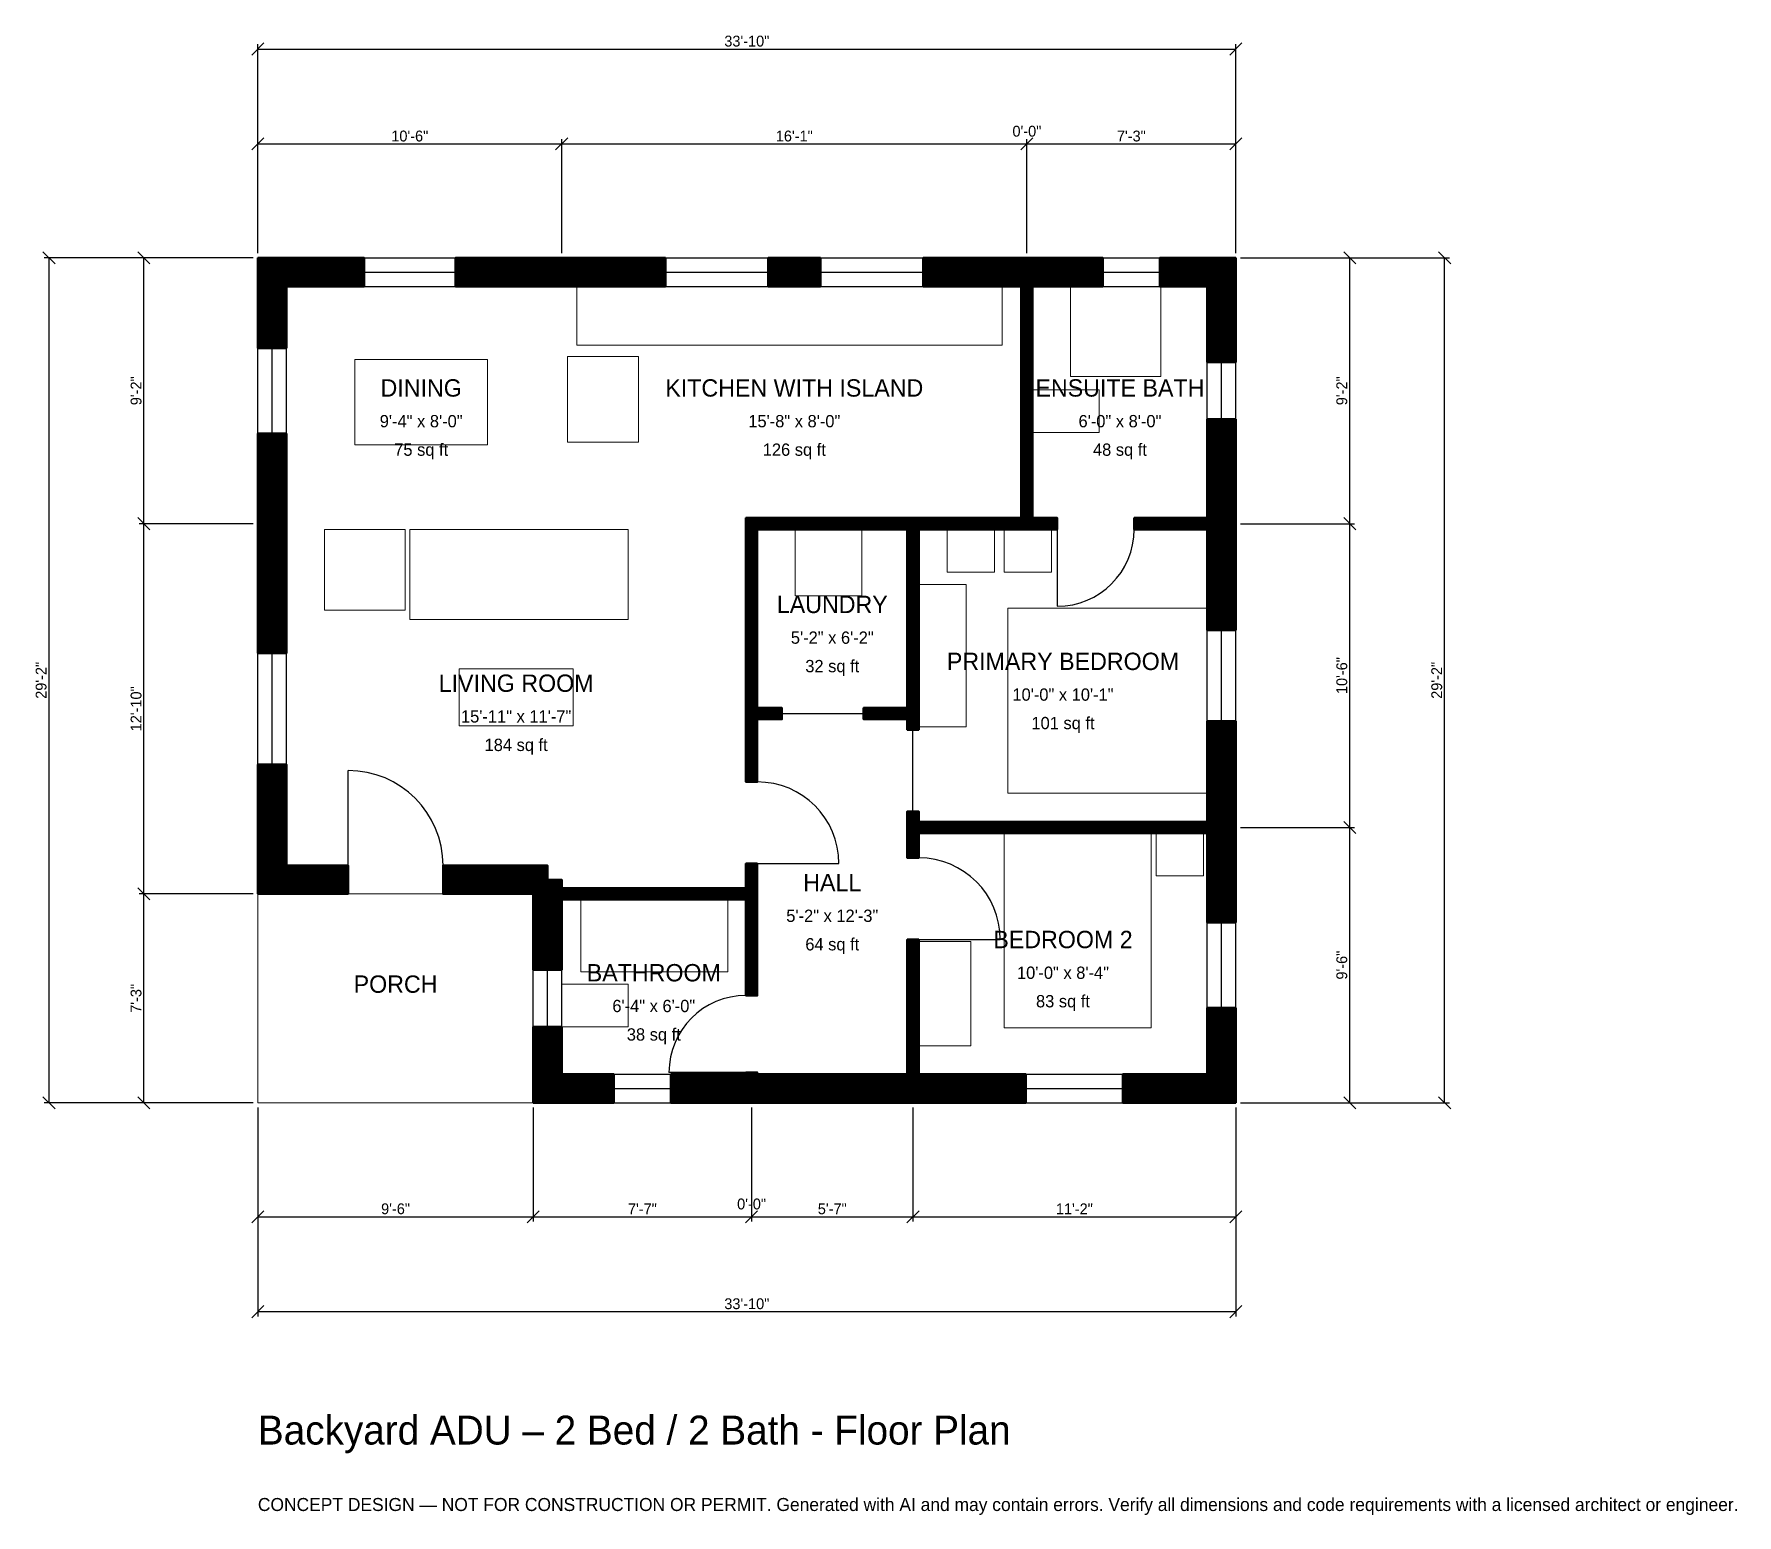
# Model space of a CAD drawing. Header units: inches. Extents: x -93 to 613, y -171 to 443.
import ezdxf
from ezdxf.enums import TextEntityAlignment as Align

# ---------------------------------------------------------------- set-up
doc = ezdxf.new("R2010")
doc.units = ezdxf.units.IN
doc.header["$MEASUREMENT"] = 0
doc.linetypes.add('DASHED', pattern=[0.6, 0.5, -0.1])
for name, color, linetype, lineweight in [('A-ANNO-DIMS', 1, 'Continuous', 13), ('A-ANNO-TEXT', 7, 'Continuous', 18), ('A-AREA-IDEN', 7, 'Continuous', 18), ('A-DOOR', 2, 'Continuous', 25), ('A-FLOR-FIXT', 9, 'Continuous', 13), ('A-FURN', 9, 'Continuous', 13), ('A-GLAZ', 4, 'Continuous', 25), ('A-SITE-PAVE', 8, 'Continuous', 13), ('A-WALL', 7, 'Continuous', 50), ('A-WALL-PATT', 8, 'Continuous', 13)]:
    doc.layers.add(name, color=color, linetype=linetype, lineweight=lineweight)
doc.dimstyles.new('PLAN', dxfattribs={"dimtxt": 4.5, "dimasz": 3, "dimexe": 2, "dimexo": 2, "dimgap": 1, "dimtad": 1, "dimdec": 0, "dimlunit": 4, "dimtsz": 2.5, "dimcen": 2.5, "dimclrd": 1, "dimclre": 1, "dimazin": 3, "dimtfac": 1, "dimtmove": 0, "dimatfit": 3})

msp = doc.modelspace()

# ---------------------------------------------------------------- hatches: boundary and pattern name
at = {"layer": 'A-WALL-PATT'}
h = msp.add_hatch(dxfattribs=at)
h.set_pattern_fill('ANSI31', color=8, scale=0.8)
h.paths.add_polyline_path([(269.2913, 0), (269.2913, 0), (265.748, 0), (210.6299, 0), (207.0866, 0), (207.0866, 0), (202.3622, 0), (202.3622, 0), (198.8189, 0), (171.2598, 0), (171.2598, 11.811), (198.8189, 11.811), (202.3622, 11.811), (202.3622, 12.5984), (207.0866, 12.5984), (207.0866, 11.811), (210.6299, 11.811), (265.748, 11.811), (269.2913, 11.811), (269.2913, 67.7165), (274.0157, 67.7165), (274.0157, 11.811), (277.5591, 11.811), (318.5039, 11.811), (318.5039, 0), (277.5591, 0), (274.0157, 0), (274.0157, 0), (269.2913, 0)])
h.paths.add_polyline_path([(125.9843, 0), (125.9843, 0), (114.1732, 0), (114.1732, 0), (114.1732, 0), (114.1732, 11.811), (114.1732, 11.811), (114.1732, 31.4961), (125.9843, 31.4961), (125.9843, 11.811), (147.6378, 11.811), (147.6378, 0), (125.9843, 0)])
h.paths.add_polyline_path([(114.1732, 84.252), (114.1732, 84.252), (114.1732, 86.6141), (111.811, 86.6141), (111.811, 86.6142), (76.7717, 86.6142), (76.7717, 98.4252), (120.0787, 98.4252), (120.0787, 92.5197), (125.9843, 92.5197), (125.9843, 88.9764), (202.3622, 88.9764), (202.3622, 88.9764), (202.3622, 99.2126), (207.0866, 99.2126), (207.0866, 84.252), (207.0866, 84.252), (207.0866, 44.4882), (202.3622, 44.4882), (202.3622, 84.252), (125.9843, 84.252), (125.9843, 55.1181), (114.1732, 55.1181), (114.1732, 84.252)])
h.paths.add_polyline_path([(11.811, 86.6142), (11.811, 86.6141), (0, 86.6141), (0, 86.6141), (0, 86.6142), (0, 86.6142), (0, 98.4252), (0, 98.4252), (0, 140.3543), (11.811, 140.3543), (11.811, 98.4252), (37.4016, 98.4252), (37.4016, 86.6142), (11.811, 86.6142)])
h.paths.add_polyline_path([(0, 234.252), (0, 246.063), (0, 277.5591), (11.811, 277.5591), (11.811, 246.063), (11.811, 234.252), (11.811, 186.4173), (0, 186.4173), (0, 234.252)])
h.paths.add_polyline_path([(0, 338.5827), (0, 338.5827), (0, 350.3937), (0, 350.3937), (0, 350.3937), (0, 350.3937), (11.811, 350.3937), (11.811, 350.3937), (44.0945, 350.3937), (44.0945, 338.5827), (11.811, 338.5827), (11.811, 312.9921), (0, 312.9921), (0, 338.5827)])
h.paths.add_polyline_path([(120.0787, 350.3937), (131.8898, 350.3937), (169.0289, 350.3937), (169.0289, 338.5827), (131.8898, 338.5827), (120.0787, 338.5827), (81.8898, 338.5827), (81.8898, 350.3937), (120.0787, 350.3937)])
h.paths.add_polyline_path([(233.3333, 350.3937), (233.3333, 338.5827), (211.5486, 338.5827), (211.5486, 350.3937), (233.3333, 350.3937)])
h.paths.add_polyline_path([(312.9921, 350.3937), (316.5354, 350.3937), (316.5354, 350.3937), (321.2598, 350.3937), (321.2598, 350.3937), (324.8031, 350.3937), (350.3937, 350.3937), (350.3937, 338.5827), (324.8031, 338.5827), (321.2598, 338.5827), (321.2598, 242.5197), (331.4961, 242.5197), (331.4961, 237.7953), (321.2598, 237.7953), (316.5354, 237.7953), (316.5354, 237.7953), (274.0157, 237.7953), (274.0157, 163.7795), (274.0157, 159.0551), (274.0157, 154.7244), (269.2913, 154.7244), (269.2913, 159.0551), (251.1811, 159.0551), (251.1811, 163.7795), (269.2913, 163.7795), (269.2913, 237.7953), (207.0866, 237.7953), (207.0866, 163.7795), (217.3228, 163.7795), (217.3228, 159.0551), (207.0866, 159.0551), (207.0866, 133.0709), (202.3622, 133.0709), (202.3622, 159.0551), (202.3622, 163.7795), (202.3622, 237.7953), (202.3622, 242.5197), (207.0866, 242.5197), (269.2913, 242.5197), (274.0157, 242.5197), (316.5354, 242.5197), (316.5354, 242.5197), (316.5354, 338.5827), (312.9921, 338.5827), (275.853, 338.5827), (275.853, 350.3937), (312.9921, 350.3937)])
h.paths.add_polyline_path([(393.7008, 350.3937), (393.7008, 350.3937), (405.5118, 350.3937), (405.5118, 350.3937), (405.5118, 350.3937), (405.5118, 338.5827), (405.5118, 338.5827), (405.5118, 307.0866), (393.7008, 307.0866), (393.7008, 338.5827), (374.0157, 338.5827), (374.0157, 350.3937), (393.7008, 350.3937)])
h.paths.add_polyline_path([(405.5118, 246.063), (405.5118, 242.5197), (405.5118, 242.5197), (405.5118, 237.7953), (405.5118, 237.7953), (405.5118, 234.252), (405.5118, 196.063), (393.7008, 196.063), (393.7008, 234.252), (393.7008, 237.7953), (363.3858, 237.7953), (363.3858, 242.5197), (393.7008, 242.5197), (393.7008, 246.063), (393.7008, 283.4646), (405.5118, 283.4646), (405.5118, 246.063)])
h.paths.add_polyline_path([(405.5118, 120.0787), (405.5118, 116.5354), (405.5118, 116.5354), (405.5118, 111.811), (405.5118, 111.811), (405.5118, 108.2677), (405.5118, 74.8031), (393.7008, 74.8031), (393.7008, 108.2677), (393.7008, 111.811), (274.0157, 111.811), (274.0157, 101.5748), (269.2913, 101.5748), (269.2913, 111.811), (269.2913, 116.5354), (269.2913, 120.8661), (274.0157, 120.8661), (274.0157, 116.5354), (393.7008, 116.5354), (393.7008, 120.0787), (393.7008, 158.2677), (405.5118, 158.2677), (405.5118, 120.0787)])
h.paths.add_polyline_path([(405.5118, 11.811), (405.5118, 11.811), (405.5118, 0), (405.5118, 0), (405.5118, 0), (393.7008, 0), (393.7008, 0), (358.6614, 0), (358.6614, 11.811), (393.7008, 11.811), (393.7008, 39.3701), (405.5118, 39.3701), (405.5118, 11.811)])

# ---------------------------------------------------------------- linework, layer by layer
at = {"layer": 'A-DOOR'}
for p, q in [((331.4961, 237.7953), (331.4961, 205.9055)), ((217.3228, 161.4173), (251.1811, 161.4173)), ((271.6535, 120.8661), (271.6535, 154.7244)), ((37.4016, 98.4252), (37.4016, 137.7953)), ((207.0866, 99.2126), (240.9449, 99.2126)), ((274.0157, 67.7165), (307.874, 67.7165)), ((202.3622, 12.5984), (170.4724, 12.5984))]:
    msp.add_line(p, q, dxfattribs=at)
for centre, radius, start, end in [((331.4961, 237.7953), 31.8898, 270, 360), ((37.4016, 98.4252), 39.3701, 0, 90), ((207.0866, 99.2126), 33.8583, 0, 90), ((274.0157, 67.7165), 33.8583, 0, 90), ((202.3622, 12.5984), 31.8898, 90, 180)]:
    msp.add_arc(centre, radius, start, end, dxfattribs=at)
at = {"layer": 'A-FLOR-FIXT'}
for points in [[(132.2835, 314.1732), (308.6614, 314.1732), (308.6614, 338.5827), (132.2835, 338.5827)], [(337.0079, 301.1811), (374.4094, 301.1811), (374.4094, 338.5827), (337.0079, 338.5827)], [(321.2598, 277.9528), (348.8189, 277.9528), (348.8189, 295.6693), (321.2598, 295.6693)], [(133.8583, 54.3307), (194.8819, 54.3307), (194.8819, 84.252), (133.8583, 84.252)], [(125.9843, 31.4961), (153.5433, 31.4961), (153.5433, 49.2126), (125.9843, 49.2126)]]:
    msp.add_lwpolyline(points, close=True, dxfattribs=at)
at = {"layer": 'A-FURN'}
for points in [[(40.1575, 272.8346), (95.2756, 272.8346), (95.2756, 308.2677), (40.1575, 308.2677)], [(128.3465, 274.0157), (157.874, 274.0157), (157.874, 309.4488), (128.3465, 309.4488)], [(27.5591, 204.3307), (61.0236, 204.3307), (61.0236, 237.7953), (27.5591, 237.7953)], [(62.9921, 200.3937), (153.5433, 200.3937), (153.5433, 237.7953), (62.9921, 237.7953)], [(222.8346, 210.2362), (250.3937, 210.2362), (250.3937, 237.7953), (222.8346, 237.7953)], [(285.8268, 220.0787), (305.5118, 220.0787), (305.5118, 237.7953), (285.8268, 237.7953)], [(309.4488, 220.0787), (329.1339, 220.0787), (329.1339, 237.7953), (309.4488, 237.7953)], [(274.0157, 155.9055), (293.7008, 155.9055), (293.7008, 214.9606), (274.0157, 214.9606)], [(311.0236, 128.3465), (393.7008, 128.3465), (393.7008, 205.1181), (311.0236, 205.1181)], [(83.4646, 156.2992), (130.7087, 156.2992), (130.7087, 179.9213), (83.4646, 179.9213)], [(309.4488, 31.1024), (370.4724, 31.1024), (370.4724, 111.811), (309.4488, 111.811)], [(372.4409, 94.0945), (392.126, 94.0945), (392.126, 111.811), (372.4409, 111.811)], [(274.0157, 23.622), (295.6693, 23.622), (295.6693, 66.9291), (274.0157, 66.9291)]]:
    msp.add_lwpolyline(points, close=True, dxfattribs=at)
at = {"layer": 'A-GLAZ'}
for p, q in [((44.0945, 350.3937), (81.8898, 350.3937)), ((169.0289, 350.3937), (211.5486, 350.3937)), ((233.3333, 350.3937), (275.853, 350.3937)), ((350.3937, 350.3937), (374.0157, 350.3937)), ((44.0945, 344.4882), (81.8898, 344.4882)), ((169.0289, 344.4882), (211.5486, 344.4882)), ((233.3333, 344.4882), (275.853, 344.4882)), ((350.3937, 344.4882), (374.0157, 344.4882)), ((44.0945, 338.5827), (81.8898, 338.5827)), ((169.0289, 338.5827), (211.5486, 338.5827)), ((233.3333, 338.5827), (275.853, 338.5827)), ((350.3937, 338.5827), (374.0157, 338.5827)), ((0, 277.5591), (0, 312.9921)), ((5.9055, 277.5591), (5.9055, 312.9921)), ((11.811, 277.5591), (11.811, 312.9921)), ((393.7008, 283.4646), (393.7008, 307.0866)), ((399.6063, 283.4646), (399.6063, 307.0866)), ((405.5118, 283.4646), (405.5118, 307.0866)), ((393.7008, 158.2677), (393.7008, 196.063)), ((399.6063, 158.2677), (399.6063, 196.063)), ((405.5118, 158.2677), (405.5118, 196.063)), ((0, 140.3543), (0, 186.4173)), ((5.9055, 140.3543), (5.9055, 186.4173)), ((11.811, 140.3543), (11.811, 186.4173)), ((393.7008, 39.3701), (393.7008, 74.8031)), ((399.6063, 39.3701), (399.6063, 74.8031)), ((405.5118, 39.3701), (405.5118, 74.8031)), ((114.1732, 31.4961), (114.1732, 55.1181)), ((120.0787, 31.4961), (120.0787, 55.1181)), ((125.9843, 31.4961), (125.9843, 55.1181)), ((147.6378, 11.811), (171.2598, 11.811)), ((318.5039, 11.811), (358.6614, 11.811)), ((147.6378, 5.9055), (171.2598, 5.9055)), ((147.6378, 0), (171.2598, 0)), ((318.5039, 5.9055), (358.6614, 5.9055)), ((318.5039, 0), (358.6614, 0))]:
    msp.add_line(p, q, dxfattribs=at)
at = {"layer": 'A-SITE-PAVE', "linetype": 'DASHED'}
msp.add_lwpolyline([(0, 0), (114.1732, 0), (114.1732, 86.6142), (0, 86.6142)], close=True, dxfattribs=at)
at = {"layer": 'A-WALL'}
for points in [[(0, 338.5827), (0, 338.5827), (0, 350.3937), (0, 350.3937), (0, 350.3937), (0, 350.3937), (11.811, 350.3937), (11.811, 350.3937), (44.0945, 350.3937), (44.0945, 338.5827), (11.811, 338.5827), (11.811, 312.9921), (0, 312.9921), (0, 338.5827)], [(120.0787, 350.3937), (131.8898, 350.3937), (169.0289, 350.3937), (169.0289, 338.5827), (131.8898, 338.5827), (120.0787, 338.5827), (81.8898, 338.5827), (81.8898, 350.3937), (120.0787, 350.3937)], [(312.9921, 350.3937), (316.5354, 350.3937), (316.5354, 350.3937), (321.2598, 350.3937), (321.2598, 350.3937), (324.8031, 350.3937), (350.3937, 350.3937), (350.3937, 338.5827), (324.8031, 338.5827), (321.2598, 338.5827), (321.2598, 242.5197), (331.4961, 242.5197), (331.4961, 237.7953), (321.2598, 237.7953), (316.5354, 237.7953), (316.5354, 237.7953), (274.0157, 237.7953), (274.0157, 163.7795), (274.0157, 159.0551), (274.0157, 154.7244), (269.2913, 154.7244), (269.2913, 159.0551), (251.1811, 159.0551), (251.1811, 163.7795), (269.2913, 163.7795), (269.2913, 237.7953), (207.0866, 237.7953), (207.0866, 163.7795), (217.3228, 163.7795), (217.3228, 159.0551), (207.0866, 159.0551), (207.0866, 133.0709), (202.3622, 133.0709), (202.3622, 159.0551), (202.3622, 163.7795), (202.3622, 237.7953), (202.3622, 242.5197), (207.0866, 242.5197), (269.2913, 242.5197), (274.0157, 242.5197), (316.5354, 242.5197), (316.5354, 242.5197), (316.5354, 338.5827), (312.9921, 338.5827), (275.853, 338.5827), (275.853, 350.3937), (312.9921, 350.3937)], [(233.3333, 350.3937), (233.3333, 338.5827), (211.5486, 338.5827), (211.5486, 350.3937), (233.3333, 350.3937)], [(393.7008, 350.3937), (393.7008, 350.3937), (405.5118, 350.3937), (405.5118, 350.3937), (405.5118, 350.3937), (405.5118, 338.5827), (405.5118, 338.5827), (405.5118, 307.0866), (393.7008, 307.0866), (393.7008, 338.5827), (374.0157, 338.5827), (374.0157, 350.3937), (393.7008, 350.3937)], [(405.5118, 246.063), (405.5118, 242.5197), (405.5118, 242.5197), (405.5118, 237.7953), (405.5118, 237.7953), (405.5118, 234.252), (405.5118, 196.063), (393.7008, 196.063), (393.7008, 234.252), (393.7008, 237.7953), (363.3858, 237.7953), (363.3858, 242.5197), (393.7008, 242.5197), (393.7008, 246.063), (393.7008, 283.4646), (405.5118, 283.4646), (405.5118, 246.063)], [(0, 234.252), (0, 246.063), (0, 277.5591), (11.811, 277.5591), (11.811, 246.063), (11.811, 234.252), (11.811, 186.4173), (0, 186.4173), (0, 234.252)], [(405.5118, 120.0787), (405.5118, 116.5354), (405.5118, 116.5354), (405.5118, 111.811), (405.5118, 111.811), (405.5118, 108.2677), (405.5118, 74.8031), (393.7008, 74.8031), (393.7008, 108.2677), (393.7008, 111.811), (274.0157, 111.811), (274.0157, 101.5748), (269.2913, 101.5748), (269.2913, 111.811), (269.2913, 116.5354), (269.2913, 120.8661), (274.0157, 120.8661), (274.0157, 116.5354), (393.7008, 116.5354), (393.7008, 120.0787), (393.7008, 158.2677), (405.5118, 158.2677), (405.5118, 120.0787)], [(11.811, 86.6142), (11.811, 86.6141), (0, 86.6141), (0, 86.6141), (0, 86.6142), (0, 86.6142), (0, 98.4252), (0, 98.4252), (0, 140.3543), (11.811, 140.3543), (11.811, 98.4252), (37.4016, 98.4252), (37.4016, 86.6142), (11.811, 86.6142)], [(114.1732, 84.252), (114.1732, 84.252), (114.1732, 86.6141), (111.811, 86.6141), (111.811, 86.6142), (76.7717, 86.6142), (76.7717, 98.4252), (120.0787, 98.4252), (120.0787, 92.5197), (125.9843, 92.5197), (125.9843, 88.9764), (202.3622, 88.9764), (202.3622, 88.9764), (202.3622, 99.2126), (207.0866, 99.2126), (207.0866, 84.252), (207.0866, 84.252), (207.0866, 44.4882), (202.3622, 44.4882), (202.3622, 84.252), (125.9843, 84.252), (125.9843, 55.1181), (114.1732, 55.1181), (114.1732, 84.252)], [(269.2913, 0), (269.2913, 0), (265.748, 0), (210.6299, 0), (207.0866, 0), (207.0866, 0), (202.3622, 0), (202.3622, 0), (198.8189, 0), (171.2598, 0), (171.2598, 11.811), (198.8189, 11.811), (202.3622, 11.811), (202.3622, 12.5984), (207.0866, 12.5984), (207.0866, 11.811), (210.6299, 11.811), (265.748, 11.811), (269.2913, 11.811), (269.2913, 67.7165), (274.0157, 67.7165), (274.0157, 11.811), (277.5591, 11.811), (318.5039, 11.811), (318.5039, 0), (277.5591, 0), (274.0157, 0), (274.0157, 0), (269.2913, 0)], [(405.5118, 11.811), (405.5118, 11.811), (405.5118, 0), (405.5118, 0), (405.5118, 0), (393.7008, 0), (393.7008, 0), (358.6614, 0), (358.6614, 11.811), (393.7008, 11.811), (393.7008, 39.3701), (405.5118, 39.3701), (405.5118, 11.811)], [(125.9843, 0), (125.9843, 0), (114.1732, 0), (114.1732, 0), (114.1732, 0), (114.1732, 11.811), (114.1732, 11.811), (114.1732, 31.4961), (125.9843, 31.4961), (125.9843, 11.811), (147.6378, 11.811), (147.6378, 0), (125.9843, 0)]]:
    msp.add_lwpolyline(points, close=True, dxfattribs=at)

# ---------------------------------------------------------------- texts
at = {"layer": 'A-ANNO-TEXT'}
for s, height, p in [('Backyard ADU – 2 Bed / 2 Bath - Floor Plan', 12, (0, -141.7323)), ('CONCEPT DESIGN — NOT FOR CONSTRUCTION OR PERMIT. Generated with AI and may contain errors. Verify all dimensions and code requirements with a licensed architect or engineer.', 5.4, (0, -169.2913))]:
    msp.add_text(s, height=height, dxfattribs=at).set_placement(p)
at = {"layer": 'A-AREA-IDEN'}
for s, height, p in [('DINING', 7.2, (67.7165, 296.4567)), ('KITCHEN WITH ISLAND', 7.2, (222.4409, 296.4567)), ('ENSUITE BATH', 7.2, (357.4803, 296.4567)), ('9\'-4" x 8\'-0"', 5.1, (67.7165, 282.6772)), ('15\'-8" x 8\'-0"', 5.1, (222.4409, 282.6772)), ('6\'-0" x 8\'-0"', 5.1, (357.4803, 282.6772)), ('75 sq ft', 5.1, (67.7165, 270.8661)), ('126 sq ft', 5.1, (222.4409, 270.8661)), ('48 sq ft', 5.1, (357.4803, 270.8661)), ('LAUNDRY', 7.2, (238.189, 206.6929)), ('5\'-2" x 6\'-2"', 5.1, (238.189, 192.9134)), ('32 sq ft', 5.1, (238.189, 181.1024)), ('PRIMARY BEDROOM', 7.2, (333.8583, 183.0709)), ('LIVING ROOM', 7.2, (107.0866, 174.0157)), ('10\'-0" x 10\'-1"', 5.1, (333.8583, 169.2913)), ('15\'-11" x 11\'-7"', 5.1, (107.0866, 160.2362)), ('101 sq ft', 5.1, (333.8583, 157.4803)), ('184 sq ft', 5.1, (107.0866, 148.4252)), ('HALL', 7.2, (238.189, 91.3386)), ('5\'-2" x 12\'-3"', 5.1, (238.189, 77.5591)), ('BEDROOM 2', 7.2, (333.8583, 67.7165)), ('64 sq ft', 5.1, (238.189, 65.748)), ('BATHROOM', 7.2, (164.1732, 53.937)), ('10\'-0" x 8\'-4"', 5.1, (333.8583, 53.937)), ('PORCH', 7.2, (57.0866, 49.2126)), ('6\'-4" x 6\'-0"', 5.1, (164.1732, 40.1575)), ('83 sq ft', 5.1, (333.8583, 42.126)), ('38 sq ft', 5.1, (164.1732, 28.3465))]:
    msp.add_text(s, height=height, dxfattribs=at).set_placement(p, align=Align.MIDDLE_CENTER)

# ---------------------------------------------------------------- dimensions: what is measured, and where the dimension line sits
at = {"layer": 'A-ANNO-DIMS'}
for base, p1, p2, text in [((0, 437.0079), (0, 350.3937), (405.5118, 350.3937), '33\'-10"'), ((0, 397.6378), (0, 350.3937), (125.9843, 350.3937), '10\'-6"'), ((125.9843, 397.6378), (125.9843, 350.3937), (318.8976, 350.3937), '16\'-1"'), ((318.8976, 397.6378), (318.8976, 350.3937), (318.8976, 350.3937), '0\'-0"'), ((318.8976, 397.6378), (318.8976, 350.3937), (405.5118, 350.3937), '7\'-3"'), ((0, -47.2441), (0, 0), (114.1732, 0), '9\'-6"'), ((0, -86.6142), (0, 0), (405.5118, 0), '33\'-10"'), ((114.1732, -47.2441), (114.1732, 0), (204.7244, 0), '7\'-7"'), ((204.7244, -47.2441), (204.7244, 0), (204.7244, 0), '0\'-0"'), ((204.7244, -47.2441), (204.7244, 0), (271.6535, 0), '5\'-7"'), ((271.6535, -47.2441), (271.6535, 0), (405.5118, 0), '11\'-2"')]:
    msp.add_linear_dim(base=base, p1=p1, p2=p2, text=text, dimstyle='PLAN', dxfattribs=at).render()
for base, p1, p2, text in [((-86.6142, 0), (0, 0), (0, 350.3937), '29\'-2"'), ((-47.2441, 240.1575), (0, 240.1575), (0, 350.3937), '9\'-2"'), ((452.7559, 240.1575), (405.5118, 240.1575), (405.5118, 350.3937), '9\'-2"'), ((492.126, 0), (405.5118, 0), (405.5118, 350.3937), '29\'-2"'), ((-47.2441, 86.6142), (0, 86.6142), (0, 240.1575), '12\'-10"'), ((452.7559, 114.1732), (405.5118, 114.1732), (405.5118, 240.1575), '10\'-6"'), ((452.7559, 0), (405.5118, 0), (405.5118, 114.1732), '9\'-6"'), ((-47.2441, 0), (0, 0), (0, 86.6142), '7\'-3"')]:
    msp.add_linear_dim(base=base, p1=p1, p2=p2, angle=90, text=text, dimstyle='PLAN', dxfattribs=at).render()

doc.saveas('drawing.dxf')
